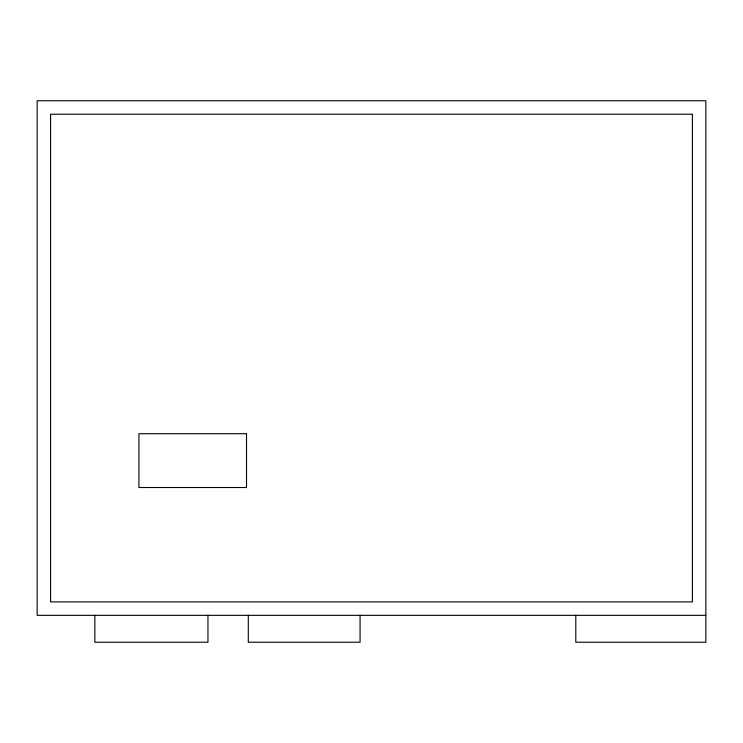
<?xml version="1.0" encoding="UTF-8"?>
<svg xmlns="http://www.w3.org/2000/svg" width="743" height="743" viewBox="0 0 743 743"><rect width="100%" height="100%" fill="white"/><g stroke="black" fill="none" stroke-linecap="round" stroke-linejoin="round"><path stroke-width="1.11" d="M705.85 615.334L37.15 615.334L37.15 100.769L705.85 100.769L705.85 642.231L575.797 642.231L575.797 615.334M360.067 615.334L360.067 642.231L248.301 642.231L248.301 615.334M207.956 615.334L207.956 642.231L94.844 642.231L94.844 615.334M692.402 114.218L50.598 114.218L50.598 601.886L692.402 601.886L692.402 114.218M246.518 433.717L138.922 433.717L138.922 487.51L246.518 487.51L246.518 433.717"/></g></svg>
